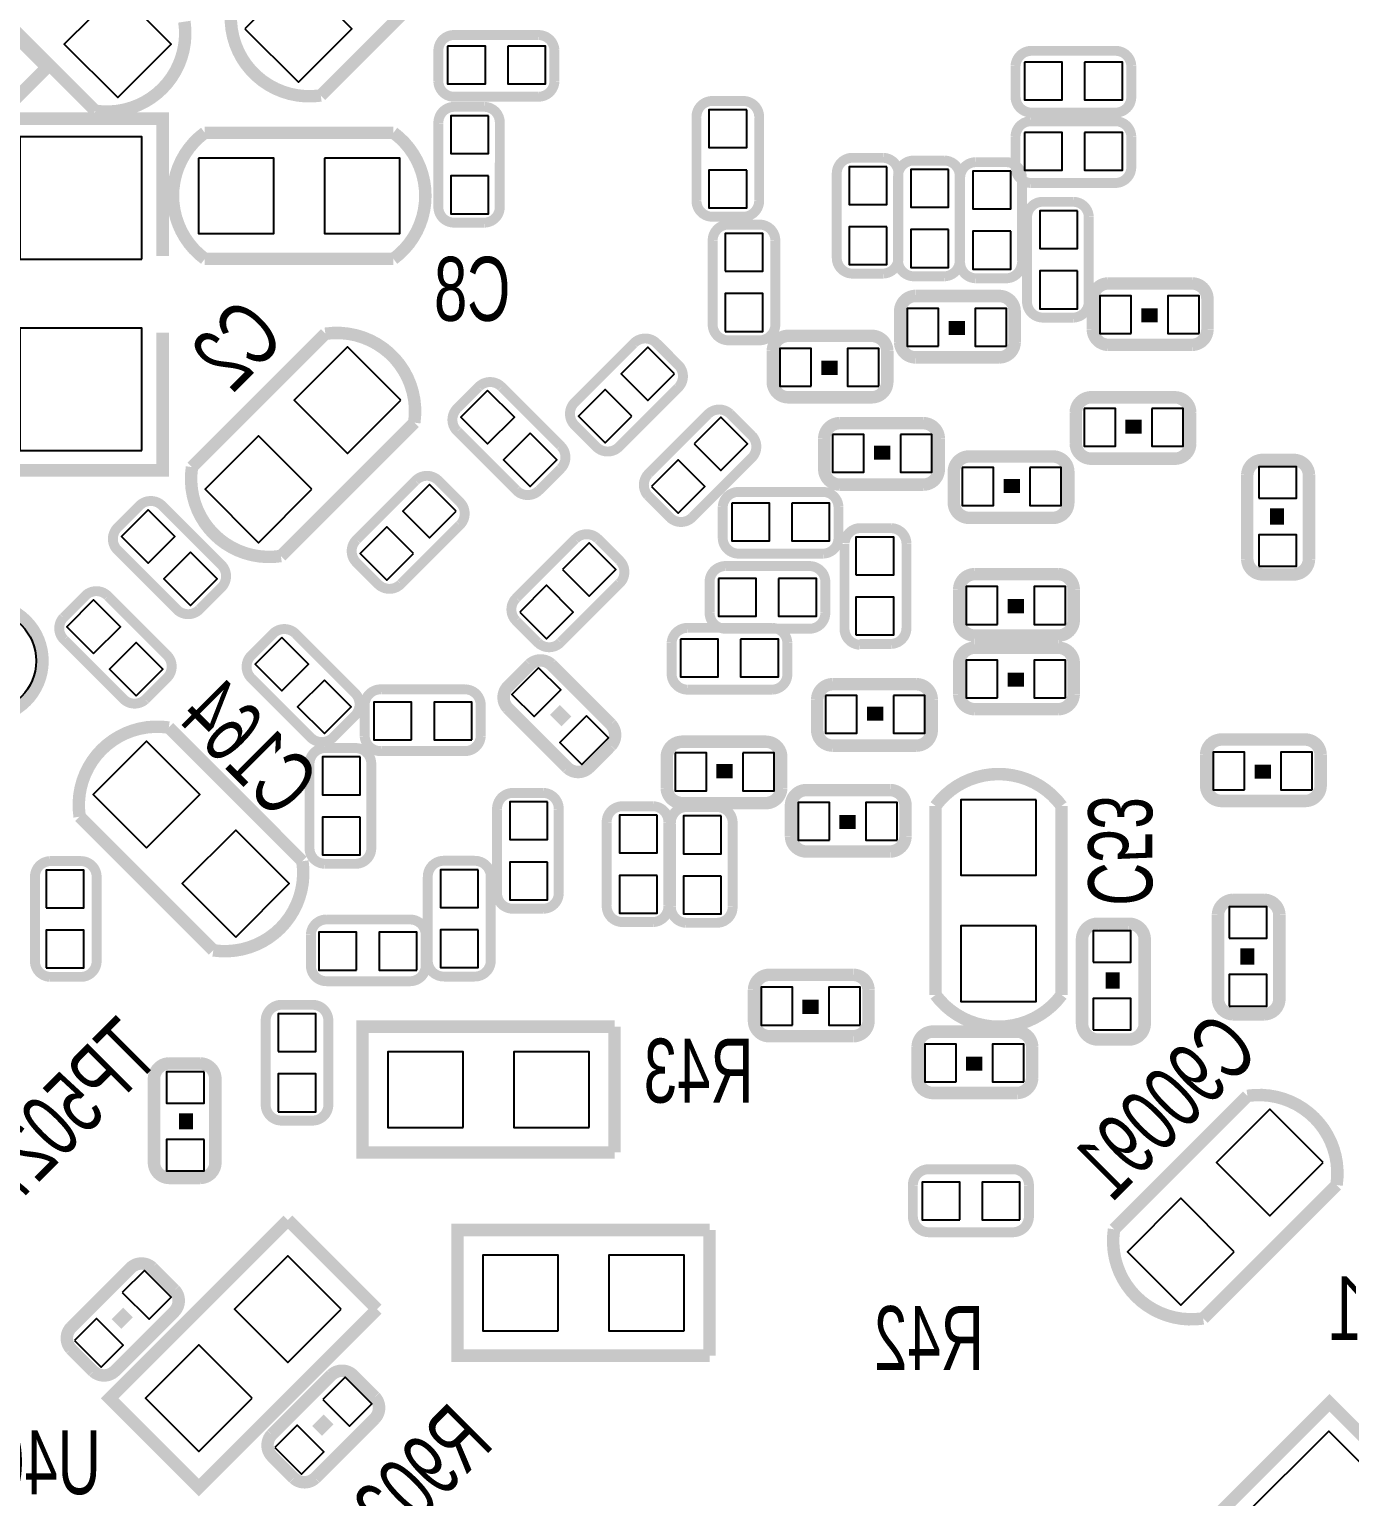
# Model space of a CAD drawing. Extents: x -74 to 86, y -67 to 30.
# Drawn here: x -1.64 to 8.85, y -25.49 to -13.84 of the extents above; entities that cross this region are included whole.
import ezdxf

# ---------------------------------------------------------------- set-up
doc = ezdxf.new("R2010")
doc.units = 0
for name, color, linetype in [('PG_SILKSCREEN_BOTTOM', 6, 'CONTINUOUS'), ('PIN_SOLDERMASK_BOTTOM', 7, 'CONTINUOUS'), ('RD_SILKSCREEN_BOTTOM', 8, 'CONTINUOUS')]:
    doc.layers.add(name, color=color, linetype=linetype)

msp = doc.modelspace()

# ---------------------------------------------------------------- linework, layer by layer
at = {"layer": 'PG_SILKSCREEN_BOTTOM'}
for points, const_width in [([(-3.1877, -13.992352), (-2.417064, -13.221716), (-1.497584, -14.14145), (-2.267966, -14.911832)], 0.09906), ([(1.736852, -13.305282), (0.677164, -14.36497)], 0.09906), ([(-1.113282, -14.486636), (-2.17297, -13.426948)], 0.09906), ([(1.611376, -14.00429), (1.611376, -14.255496)], 0.07874), ([(6.19506, -14.13002), (6.19506, -14.37894)], 0.07874), ([(1.97993, -14.45514), (1.73101, -14.455394)], 0.07874), ([(4.029456, -14.408404), (3.790696, -14.408404)], 0.07874), ([(-1.878584, -15.639288), (-1.878584, -14.549628), (-0.578104, -14.549628), (-0.578104, -15.639288)], 0.09906), ([(-0.24384, -14.661134), (1.255014, -14.661134)], 0.09906), ([(6.19506, -14.68882), (6.19506, -14.93774)], 0.07874), ([(5.143754, -14.859762), (4.894834, -14.859762)], 0.07874), ([(5.632704, -14.881606), (5.383784, -14.881606)], 0.07874), ([(6.126226, -14.89456), (5.877306, -14.89456)], 0.07874), ([(6.657594, -15.209266), (6.408674, -15.209266)], 0.07874), ([(1.255014, -15.661894), (-0.24384, -15.661894)], 0.09906), ([(7.71906, -16.225774), (7.71906, -15.976854)], 0.09906), ([(6.188456, -16.325342), (6.188202, -16.076422)], 0.09906), ([(7.25932, -16.1671), (7.25932, -16.055594)], 0.12954), ([(5.728462, -16.266922), (5.728462, -16.155162)], 0.12954), ([(-1.878584, -16.248888), (-1.878584, -17.341088), (-0.578104, -17.341088), (-0.578104, -16.248888)], 0.09906), ([(-0.34544, -17.316196), (0.714248, -16.256762)], 0.09906), ([(3.514598, -16.502634), (3.345942, -16.333978)], 0.07874), ([(3.91922, -16.30934), (4.15798, -16.30934)], 0.07874), ([(4.71678, -16.58366), (4.71678, -16.4719)], 0.12954), ([(5.17652, -16.64208), (5.17652, -16.39316)], 0.09906), ([(1.930908, -16.679672), (1.762252, -16.848328)], 0.07874), ([(6.673342, -16.88084), (6.673342, -17.12976)], 0.09906), ([(7.133082, -16.93926), (7.133082, -17.05102)], 0.12954), ([(1.420114, -16.962374), (0.360426, -18.022062)], 0.09906), ([(4.67614, -17.08658), (4.67614, -17.3355)], 0.09906), ([(5.13588, -17.145), (5.13588, -17.25676)], 0.12954), ([(5.70484, -17.35074), (5.70484, -17.59966)], 0.09906), ([(6.16458, -17.40916), (6.16458, -17.52092)], 0.12954), ([(1.781048, -17.593056), (1.612392, -17.4244)], 0.07874), ([(-0.764032, -17.62379), (-0.934466, -17.794224)], 0.07874), ([(3.276092, -17.541748), (3.45186, -17.717516)], 0.07874), ([(3.86969, -17.632172), (3.86969, -17.883632)], 0.07874), ([(8.215884, -17.708372), (8.327644, -17.708372)], 0.12954), ([(8.157464, -18.168112), (8.406384, -18.168112)], 0.09906), ([(3.765296, -18.231104), (3.765296, -18.469864)], 0.07874), ([(6.65734, -18.53438), (6.65734, -18.28546)], 0.09906), ([(6.1976, -18.47596), (6.1976, -18.3642)], 0.12954), ([(2.230628, -18.53819), (2.399538, -18.7071)], 0.07874), ([(0.296164, -18.640806), (0.127254, -18.809716)], 0.07874), ([(3.463798, -18.711672), (3.463798, -18.963132)], 0.07874), ([(4.95808, -18.720054), (5.207, -18.720054)], 0.07874), ([(2.338578, -18.884392), (2.16281, -19.060414)], 0.09906), ([(6.65734, -19.11858), (6.65734, -18.86966)], 0.09906), ([(-0.716534, -19.161506), (-0.540512, -18.985484)], 0.07874), ([(6.1976, -19.06016), (6.1976, -18.9484)], 0.12954), ([(1.947926, -19.451574), (1.947926, -19.202654)], 0.07874), ([(2.62255, -19.25066), (2.543556, -19.329654)], 0.12954), ([(4.62026, -19.15922), (4.62026, -19.40814)], 0.09906), ([(5.08, -19.21764), (5.08, -19.3294)], 0.12954), ([(-0.529844, -19.38401), (0.531622, -20.445476)], 0.09906), ([(0.95885, -19.54657), (0.70993, -19.54657)], 0.07874), ([(3.42519, -19.615658), (3.42519, -19.864578)], 0.09906), ([(8.61822, -19.84756), (8.61822, -19.59864)], 0.09906), ([(3.88493, -19.674332), (3.88493, -19.786092)], 0.12954), ([(8.15848, -19.78914), (8.15848, -19.67738)], 0.12954), ([(2.448052, -19.902932), (2.199132, -19.902932)], 0.07874), ([(3.319018, -20.00885), (3.070098, -20.00885)], 0.07874), ([(3.82651, -20.014946), (3.57759, -20.014946)], 0.07874), ([(4.86156, -20.19046), (4.86156, -20.0787)], 0.12954), ([(5.3213, -20.24888), (5.3213, -19.99996)], 0.09906), ([(5.56006, -21.507196), (5.56006, -20.006056)], 0.09906), ([(6.56082, -20.006056), (6.56082, -21.507196)], 0.09906), ([(-0.176022, -21.15312), (-1.237488, -20.091654)], 0.09906), ([(1.898396, -20.44192), (1.657096, -20.441666)], 0.07874), ([(1.510792, -21.27885), (1.510792, -21.02739)], 0.07874), ([(7.98068, -21.20138), (8.09244, -21.20138)], 0.12954), ([(-1.473454, -21.363686), (-1.221994, -21.363686)], 0.07874), ([(5.027676, -21.71573), (5.027676, -21.46681)], 0.09906), ([(6.91134, -21.391626), (7.0231, -21.391626)], 0.12954), ([(4.567936, -21.65731), (4.567936, -21.54555)], 0.12954), ([(7.92226, -21.66112), (8.17118, -21.66112)], 0.09906), ([(3.010916, -22.757638), (1.009396, -22.757638), (1.009396, -21.759418), (3.010916, -21.759418)], 0.09906), ([(3.010916, -21.759418), (3.010916, -22.757638)], 0.09906), ([(6.32714, -22.16658), (6.32714, -21.91766)], 0.09906), ([(6.85292, -21.861526), (7.09168, -21.861526)], 0.09906), ([(-0.278892, -22.05101), (-0.527812, -22.05101)], 0.09906), ([(5.8674, -22.10816), (5.8674, -21.9964)], 0.12954), ([(6.97738, -23.368254), (8.037068, -22.308566)], 0.09906), ([(-0.337312, -22.51075), (-0.449072, -22.51075)], 0.12954), ([(0.369316, -22.504908), (0.608076, -22.504908)], 0.07874), ([(6.30174, -23.261828), (6.30174, -23.020528)], 0.07874), ([(8.744712, -23.01621), (7.685024, -24.075898)], 0.09906), ([(1.124204, -24.002238), (-0.291084, -25.417526), (-0.998728, -24.709882), (0.41656, -23.294594)], 0.09906), ([(0.41656, -23.294594), (1.124204, -24.002238)], 0.09906), ([(3.765296, -24.371554), (1.763776, -24.371554), (1.763776, -23.373334), (3.765296, -23.373334)], 0.09906), ([(3.765296, -23.373334), (3.765296, -24.371554)], 0.09906), ([(-0.938276, -24.035512), (-0.86106, -24.112728)], 0.12954), ([(-1.306322, -24.317452), (-1.128522, -24.495252)], 0.09906), ([(9.466834, -25.52319), (8.689086, -24.745442), (7.769606, -25.664922), (8.547354, -26.442924)], 0.09906), ([(0.654304, -24.883872), (0.733298, -24.962866)], 0.12954), ([(0.288036, -25.16759), (0.464058, -25.343612)], 0.09906)]:
    msp.add_lwpolyline(points, dxfattribs=dict(at, const_width=const_width))
for points, const_width in [([(0.677164, -14.36497, -0.502526), (-0.03048, -13.657326)], 0.09906), ([(-1.113282, -14.486636, 0.503966), (-0.405638, -13.778992)], 0.09906), ([(2.403602, -13.88491), (1.733042, -13.88491, 0.397003), (1.611376, -14.00429)], 0.07874), ([(2.533142, -14.25575), (2.533142, -14.00429, 0.40427), (2.403602, -13.88491)], 0.07874), ([(6.99516, -14.01064), (6.3246, -14.01064, 0.407449), (6.19506, -14.13002)], 0.07874), ([(7.11454, -14.37894), (7.11454, -14.13002, 0.39355), (6.99516, -14.01064)], 0.07874), ([(1.611376, -14.255496, 0.396355), (1.733296, -14.37513)], 0.07874), ([(1.733296, -14.37513), (2.403348, -14.374876, 0.402824), (2.533142, -14.25575)], 0.07874), ([(1.73101, -14.455394, 0.40947), (1.61163, -14.584934)], 0.07874), ([(2.099056, -15.255494), (2.09931, -14.58468, 0.409837), (1.97993, -14.45514)], 0.07874), ([(3.790696, -14.408404, 0.42804), (3.661156, -14.537944)], 0.07874), ([(4.158996, -15.198344), (4.158996, -14.537944, 0.42804), (4.029456, -14.408404)], 0.07874), ([(6.19506, -14.37894, 0.40967), (6.3246, -14.50086)], 0.07874), ([(6.3246, -14.50086), (6.99516, -14.50086, 0.396042), (7.11454, -14.37894)], 0.07874), ([(1.61163, -14.584934), (1.611376, -15.25524, 0.391815), (1.73101, -15.37462)], 0.07874), ([(3.661156, -14.537944), (3.661156, -15.198344, 0.42804), (3.790696, -15.327884)], 0.07874), ([(6.985, -14.56944), (6.31444, -14.56944, 0.395191), (6.19506, -14.68882)], 0.07874), ([(7.11454, -14.93774), (7.11454, -14.68882, 0.405788), (6.985, -14.56944)], 0.07874), ([(-0.24384, -15.661894, -0.504752), (-0.24384, -14.661134)], 0.09906), ([(1.255014, -15.661894, 0.505803), (1.255014, -14.661134)], 0.09906), ([(4.894834, -14.859762, 0.413273), (4.775454, -14.989302)], 0.07874), ([(5.265674, -15.649702), (5.265674, -14.989302, 0.417369), (5.143754, -14.859762)], 0.07874), ([(5.383784, -14.881606, 0.394794), (5.262118, -15.000732)], 0.07874), ([(5.752338, -15.671292), (5.752338, -15.000986, 0.394318), (5.632704, -14.881606)], 0.07874), ([(5.877306, -14.89456, 0.400156), (5.755386, -15.01648)], 0.07874), ([(6.245606, -15.6845), (6.24586, -15.01648, 0.397244), (6.126226, -14.89456)], 0.07874), ([(6.19506, -14.93774, 0.397687), (6.31444, -15.05966)], 0.07874), ([(6.31444, -15.05966), (6.985, -15.05966, 0.408008), (7.11454, -14.93774)], 0.07874), ([(4.775454, -14.989302), (4.775454, -15.649702, 0.409702), (4.894834, -15.779242)], 0.07874), ([(5.262118, -15.000732), (5.262118, -15.671546, 0.409265), (5.384038, -15.800832)], 0.07874), ([(5.755386, -15.01648), (5.755386, -15.684754, 0.413603), (5.877306, -15.81658)], 0.07874), ([(1.73101, -15.37462), (1.97993, -15.37462, 0.391518), (2.099056, -15.255494)], 0.07874), ([(3.790696, -15.327884), (4.029456, -15.327884, 0.42804), (4.158996, -15.198344)], 0.07874), ([(6.408674, -15.209266, 0.397282), (6.2865, -15.328646)], 0.07874), ([(6.77672, -15.999206), (6.776974, -15.328646, 0.39327), (6.657594, -15.209266)], 0.07874), ([(4.15798, -15.38986), (3.91922, -15.38986, 0.42804), (3.78968, -15.5194)], 0.07874), ([(4.28752, -16.1798), (4.28752, -15.5194, 0.42804), (4.15798, -15.38986)], 0.07874), ([(6.2865, -15.328646), (6.2865, -15.999206, 0.410117), (6.408674, -16.128746)], 0.07874), ([(3.78968, -15.5194), (3.78968, -16.1798, 0.42804), (3.91922, -16.30934)], 0.07874), ([(4.894834, -15.779242), (5.143754, -15.779242, 0.413763), (5.265674, -15.649702)], 0.07874), ([(5.384038, -15.800832), (5.632958, -15.800832, 0.407912), (5.752338, -15.671292)], 0.07874), ([(5.877306, -15.81658), (6.126226, -15.81658, 0.411313), (6.245606, -15.6845)], 0.07874), ([(7.59968, -15.857474), (6.92912, -15.857474, 0.397132), (6.80974, -15.9766)], 0.09906), ([(7.71906, -15.976854, 0.396232), (7.59968, -15.857474)], 0.09906), ([(6.068822, -15.957042), (5.398262, -15.956788, 0.397699), (5.278882, -16.076422)], 0.09906), ([(6.188202, -16.076422, 0.396244), (6.068822, -15.957042)], 0.09906), ([(6.408674, -16.128746), (6.657594, -16.128746, 0.406156), (6.77672, -15.999206)], 0.07874), ([(6.80974, -15.9766), (6.80974, -16.22552, 0.396984), (6.92912, -16.3449)], 0.09906), ([(5.278882, -16.076422), (5.278882, -16.325342, 0.396586), (5.398262, -16.444722)], 0.09906), ([(4.15798, -16.30934, 0.42804), (4.28752, -16.1798)], 0.07874), ([(6.92912, -16.3449), (7.599934, -16.3449, 0.394322), (7.71906, -16.225774)], 0.09906), ([(0.714248, -16.256762, -0.502123), (1.420114, -16.962374)], 0.09906), ([(3.162554, -16.333978), (2.695702, -16.80083, 0.428577), (2.695702, -16.984218)], 0.07874), ([(3.345942, -16.333978, 0.428577), (3.162554, -16.333978)], 0.07874), ([(5.05714, -16.27378), (4.38658, -16.27378, 0.397554), (4.2672, -16.39316)], 0.09906), ([(5.17652, -16.39316, 0.396032), (5.05714, -16.27378)], 0.09906), ([(5.398262, -16.444722), (6.069076, -16.444722, 0.394959), (6.188456, -16.325342)], 0.09906), ([(4.2672, -16.39316), (4.2672, -16.64208, 0.396798), (4.38658, -16.76146)], 0.09906), ([(3.047746, -17.152874), (3.514598, -16.686022, 0.428577), (3.514598, -16.502634)], 0.07874), ([(2.581148, -17.146524), (2.114296, -16.679672, 0.428577), (1.930908, -16.679672)], 0.07874), ([(4.38658, -16.76146), (5.05714, -16.76146, 0.395283), (5.17652, -16.64208)], 0.09906), ([(7.463282, -16.761714), (6.792976, -16.76146, 0.395734), (6.673342, -16.88084)], 0.09906), ([(7.582662, -17.12976), (7.582662, -16.88084, 0.396638), (7.463282, -16.761714)], 0.09906), ([(1.762252, -16.848328, 0.428577), (1.762252, -17.031716)], 0.07874), ([(3.75031, -16.898874), (3.283204, -17.365726, 0.410453), (3.276092, -17.541748)], 0.07874), ([(4.102354, -17.06753), (3.926332, -16.891508, 0.414152), (3.75031, -16.898874)], 0.07874), ([(1.762252, -17.031716), (2.229104, -17.498568, 0.428577), (2.412492, -17.498568)], 0.07874), ([(2.695702, -16.984218), (2.864358, -17.152874, 0.428577), (3.047746, -17.152874)], 0.07874), ([(5.46608, -16.9672), (4.79552, -16.9672, 0.395283), (4.67614, -17.08658)], 0.09906), ([(5.58546, -17.3355), (5.58546, -17.08658, 0.396798), (5.46608, -16.9672)], 0.09906), ([(2.412492, -17.498568), (2.581148, -17.329912, 0.428577), (2.581148, -17.146524)], 0.07874), ([(3.62966, -17.712182), (4.096766, -17.24533, 0.416612), (4.102354, -17.06753)], 0.07874), ([(6.673342, -17.12976, 0.395988), (6.792722, -17.24914)], 0.09906), ([(6.792722, -17.24914), (7.463282, -17.24914, 0.397693), (7.582662, -17.12976)], 0.09906), ([(6.49478, -17.23136), (5.82422, -17.23136, 0.395283), (5.70484, -17.35074)], 0.09906), ([(6.61416, -17.59966), (6.61416, -17.35074, 0.396798), (6.49478, -17.23136)], 0.09906), ([(8.406384, -17.258792), (8.157464, -17.258792, 0.399113), (8.035544, -17.378172)], 0.09906), ([(8.525764, -18.048732), (8.525764, -17.378172, 0.397129), (8.406384, -17.258792)], 0.09906), ([(-0.34544, -17.316196, 0.506005), (0.360426, -18.022062)], 0.09906), ([(1.612392, -17.4244, 0.428577), (1.429004, -17.4244)], 0.07874), ([(4.67614, -17.3355, 0.396032), (4.79552, -17.45488)], 0.09906), ([(4.79552, -17.45488), (5.46608, -17.45488, 0.397554), (5.58546, -17.3355)], 0.09906), ([(8.035544, -17.378172), (8.035544, -18.048732, 0.397776), (8.157464, -18.168112)], 0.09906), ([(1.429004, -17.4244), (0.962152, -17.891252, 0.428577), (0.962152, -18.07464)], 0.07874), ([(4.667504, -17.512792), (3.99923, -17.512792, 0.409031), (3.86969, -17.632172)], 0.07874), ([(4.78917, -17.883378), (4.78917, -17.631918, 0.394931), (4.667504, -17.512792)], 0.07874), ([(-0.113792, -18.090642), (-0.580644, -17.62379, 0.424332), (-0.764032, -17.62379)], 0.07874), ([(1.314196, -18.243296), (1.781048, -17.776444, 0.428577), (1.781048, -17.593056)], 0.07874), ([(5.70484, -17.59966, 0.396032), (5.82422, -17.71904)], 0.09906), ([(5.82422, -17.71904), (6.49478, -17.71904, 0.397554), (6.61416, -17.59966)], 0.09906), ([(3.45186, -17.717516, 0.413474), (3.62966, -17.712182)], 0.07874), ([(-0.934466, -17.794224, 0.425969), (-0.934466, -17.977612)], 0.07874), ([(3.049524, -18.05686), (2.880868, -17.888204, 0.428672), (2.69748, -17.888204)], 0.07874), ([(5.207, -17.800574), (4.95808, -17.800574, 0.393868), (4.8387, -17.919954)], 0.07874), ([(5.32892, -18.59026), (5.32892, -17.919954, 0.396975), (5.207, -17.800574)], 0.07874), ([(-0.934466, -17.977612), (-0.467614, -18.444464, 0.428284), (-0.28448, -18.444464)], 0.07874), ([(2.69748, -17.888204), (2.230628, -18.355056, 0.427889), (2.230628, -18.53819)], 0.07874), ([(3.86969, -17.883632, 0.407206), (3.99923, -18.003012)], 0.07874), ([(3.99923, -18.003012), (4.66725, -18.002758, 0.394747), (4.78917, -17.883378)], 0.07874), ([(4.836922, -17.926558), (4.836922, -18.597626, 0.403692), (4.956302, -18.726658)], 0.07874), ([(-0.28448, -18.444464), (-0.113792, -18.273776, 0.426622), (-0.113792, -18.090642)], 0.07874), ([(0.962152, -18.07464), (1.130808, -18.243296, 0.428577), (1.314196, -18.243296)], 0.07874), ([(2.582672, -18.7071), (3.049524, -18.240248, 0.428704), (3.049524, -18.05686)], 0.07874), ([(8.406384, -18.168112, 0.395792), (8.525764, -18.048732)], 0.09906), ([(4.555236, -18.101564), (3.894836, -18.101564, 0.42804), (3.765296, -18.231104)], 0.07874), ([(4.684776, -18.469864), (4.684776, -18.231104, 0.42804), (4.555236, -18.101564)], 0.07874), ([(6.53796, -18.16608), (5.8674, -18.16608, 0.397554), (5.74802, -18.28546)], 0.09906), ([(6.65734, -18.28546, 0.396032), (6.53796, -18.16608)], 0.09906), ([(-0.545846, -18.807684), (-1.012952, -18.340578, 0.41669), (-1.190752, -18.335244)], 0.07874), ([(5.74802, -18.28546), (5.74802, -18.53438, 0.396798), (5.8674, -18.65376)], 0.09906), ([(-1.190752, -18.335244), (-1.366774, -18.511266, 0.413308), (-1.359662, -18.687288)], 0.07874), ([(3.765296, -18.469864, 0.42804), (3.894836, -18.599404)], 0.07874), ([(3.894836, -18.599404), (4.555236, -18.599404, 0.42804), (4.684776, -18.469864)], 0.07874), ([(5.8674, -18.65376), (6.53796, -18.65376, 0.395283), (6.65734, -18.53438)], 0.09906), ([(0.946404, -19.107912), (0.479298, -18.640806, 0.426409), (0.296164, -18.640806)], 0.07874), ([(4.263898, -18.592292), (3.59283, -18.592292, 0.403692), (3.463798, -18.711672)], 0.07874), ([(4.383278, -18.963132), (4.383024, -18.711672, 0.393194), (4.263898, -18.592292)], 0.07874), ([(5.207, -18.720054, 0.40995), (5.32892, -18.59026)], 0.07874), ([(-1.359662, -18.687288), (-0.892556, -19.15414, 0.410381), (-0.716534, -19.161506)], 0.07874), ([(2.399538, -18.7071, 0.427922), (2.582672, -18.7071)], 0.07874), ([(6.53796, -18.75028), (5.8674, -18.75028, 0.397554), (5.74802, -18.86966)], 0.09906), ([(6.65734, -18.86966, 0.396032), (6.53796, -18.75028)], 0.09906), ([(-0.540512, -18.985484, 0.413429), (-0.545846, -18.807684)], 0.07874), ([(0.127254, -18.809716, 0.425888), (0.127254, -18.99285)], 0.07874), ([(2.981706, -19.35861), (2.507488, -18.884392, 0.395573), (2.338578, -18.884392)], 0.09906), ([(5.74802, -18.86966), (5.74802, -19.11858, 0.396798), (5.8674, -19.23796)], 0.09906), ([(0.127254, -18.99285), (0.59436, -19.459956, 0.42905), (0.777494, -19.459956)], 0.07874), ([(3.463798, -18.963132, 0.40311), (3.59283, -19.082766)], 0.07874), ([(3.59283, -19.082766), (4.263898, -19.082766, 0.392863), (4.383278, -18.963132)], 0.07874), ([(5.4102, -19.03984), (4.73964, -19.03984, 0.395283), (4.62026, -19.15922)], 0.09906), ([(5.52958, -19.40814), (5.52958, -19.15922, 0.396798), (5.4102, -19.03984)], 0.09906), ([(0.777494, -19.459956), (0.946404, -19.291046, 0.42958), (0.946404, -19.107912)], 0.07874), ([(1.826006, -19.080734), (1.157986, -19.080734, 0.415138), (1.025906, -19.202654)], 0.07874), ([(1.947926, -19.202654, 0.399509), (1.826006, -19.080734)], 0.07874), ([(2.16281, -19.060414, 0.395915), (2.16281, -19.22907)], 0.09906), ([(5.8674, -19.23796), (6.53796, -19.23796, 0.395283), (6.65734, -19.11858)], 0.09906), ([(1.025906, -19.202654), (1.025906, -19.451574, 0.411954), (1.157986, -19.570954)], 0.07874), ([(2.16281, -19.22907), (2.636774, -19.703288, 0.397845), (2.805684, -19.703288)], 0.09906), ([(-0.529844, -19.38401, 0.504819), (-1.237488, -20.091654)], 0.09906), ([(2.805684, -19.703288), (2.981706, -19.527266, 0.396371), (2.981706, -19.35861)], 0.09906), ([(1.157986, -19.570954), (1.826006, -19.570954, 0.396124), (1.947926, -19.451574)], 0.07874), ([(4.21513, -19.496532), (3.544316, -19.496532, 0.394205), (3.42519, -19.615658)], 0.09906), ([(4.33451, -19.864832), (4.33451, -19.615912, 0.396733), (4.21513, -19.496532)], 0.09906), ([(4.62026, -19.40814, 0.396032), (4.73964, -19.52752)], 0.09906), ([(4.73964, -19.52752), (5.4102, -19.52752, 0.397554), (5.52958, -19.40814)], 0.09906), ([(8.49884, -19.47926), (7.82828, -19.47926, 0.397554), (7.7089, -19.59864)], 0.09906), ([(8.61822, -19.59864, 0.396032), (8.49884, -19.47926)], 0.09906), ([(0.70993, -19.54657, 0.413085), (0.58801, -19.67611)], 0.07874), ([(1.078484, -20.33651), (1.078484, -19.67611, 0.410381), (0.95885, -19.54657)], 0.07874), ([(7.7089, -19.59864), (7.7089, -19.84756, 0.396798), (7.82828, -19.96694)], 0.09906), ([(0.58801, -19.67611), (0.58801, -20.33651, 0.416849), (0.70993, -20.46605)], 0.07874), ([(5.56006, -20.006056, -0.504962), (6.56082, -20.006056)], 0.09906), ([(7.82828, -19.96694), (8.49884, -19.96694, 0.395283), (8.61822, -19.84756)], 0.09906), ([(2.199132, -19.902932, 0.409454), (2.077212, -20.032472)], 0.07874), ([(2.567432, -20.703032), (2.567432, -20.032472, 0.406219), (2.448052, -19.902932)], 0.07874), ([(3.42519, -19.864578, 0.396687), (3.54457, -19.984212)], 0.09906), ([(3.54457, -19.984212), (4.21513, -19.984212, 0.397455), (4.33451, -19.864832)], 0.09906), ([(5.20192, -19.88058), (4.53136, -19.88058, 0.397554), (4.41198, -19.99996)], 0.09906), ([(5.3213, -19.99996, 0.396032), (5.20192, -19.88058)], 0.09906), ([(2.077212, -20.032472), (2.077212, -20.703032, 0.397153), (2.199132, -20.822412)], 0.07874), ([(3.070098, -20.00885, 0.417041), (2.948178, -20.13839)], 0.07874), ([(3.438398, -20.79879), (3.438144, -20.13839, 0.41333), (3.319018, -20.00885)], 0.07874), ([(3.57759, -20.014946, 0.413735), (3.45821, -20.144486)], 0.07874), ([(3.94843, -20.804886), (3.94843, -20.144486, 0.417317), (3.82651, -20.014946)], 0.07874), ([(4.41198, -19.99996), (4.41198, -20.24888, 0.396798), (4.53136, -20.36826)], 0.09906), ([(2.948178, -20.13839), (2.948178, -20.798536, 0.414149), (3.070098, -20.92833)], 0.07874), ([(3.45821, -20.144486), (3.45821, -20.804886, 0.409782), (3.57759, -20.934426)], 0.07874), ([(4.53136, -20.36826), (5.20192, -20.36826, 0.395283), (5.3213, -20.24888)], 0.09906), ([(0.70993, -20.46605), (0.95885, -20.46605, 0.414138), (1.078484, -20.33651)], 0.07874), ([(-1.221994, -20.444206), (-1.473454, -20.444206, 0.409951), (-1.592834, -20.573746)], 0.07874), ([(-1.102614, -21.234146), (-1.102614, -20.573746, 0.408593), (-1.221994, -20.444206)], 0.07874), ([(0.531622, -20.445476, -0.504403), (-0.176022, -21.15312)], 0.09906), ([(1.657096, -20.441666, 0.426325), (1.527302, -20.571206)], 0.07874), ([(2.027682, -21.231606), (2.027682, -20.571206, 0.425992), (1.898396, -20.44192)], 0.07874), ([(-1.592834, -20.573746), (-1.592834, -21.234146, 0.412633), (-1.473454, -21.363686)], 0.07874), ([(1.527302, -20.571206), (1.527302, -21.231606, 0.425869), (1.657096, -21.361146)], 0.07874), ([(2.199132, -20.822412), (2.448052, -20.822412, 0.393708), (2.567432, -20.703032)], 0.07874), ([(8.17118, -20.7518), (7.92226, -20.7518, 0.396798), (7.80288, -20.87118)], 0.09906), ([(8.29056, -21.54174), (8.29056, -20.87118, 0.397554), (8.17118, -20.7518)], 0.09906), ([(3.070098, -20.92833), (3.319018, -20.92833, 0.410042), (3.438398, -20.79879)], 0.07874), ([(3.57759, -20.934426), (3.82651, -20.934426, 0.413325), (3.94843, -20.804886)], 0.07874), ([(7.80288, -20.87118), (7.80288, -21.54174, 0.395283), (7.92226, -21.66112)], 0.09906), ([(1.388872, -20.90801), (0.720852, -20.90801, 0.398143), (0.598932, -21.02739)], 0.07874), ([(1.510792, -21.02739, 0.397518), (1.388872, -20.90801)], 0.07874), ([(7.09168, -20.942046), (6.85292, -20.942046, 0.411944), (6.72338, -21.061426)], 0.09906), ([(7.22122, -21.731986), (7.22122, -21.061426, 0.41248), (7.09168, -20.942046)], 0.09906), ([(0.598932, -21.02739), (0.598932, -21.27885, 0.399449), (0.720852, -21.39823)], 0.07874), ([(6.72338, -21.061426), (6.72338, -21.731986, 0.420142), (6.85292, -21.861526)], 0.09906), ([(-1.221994, -21.363686, 0.411256), (-1.102614, -21.234146)], 0.07874), ([(1.657096, -21.361146), (1.898396, -21.361146, 0.425728), (2.027682, -21.231606)], 0.07874), ([(0.720852, -21.39823), (1.388872, -21.39823, 0.398821), (1.510792, -21.27885)], 0.07874), ([(4.908296, -21.34743), (4.237736, -21.34743, 0.397554), (4.118356, -21.46681)], 0.09906), ([(5.027676, -21.46681, 0.396032), (4.908296, -21.34743)], 0.09906), ([(4.118356, -21.46681), (4.118356, -21.71573, 0.396798), (4.237736, -21.83511)], 0.09906), ([(0.608076, -21.585428), (0.36957, -21.585428, 0.428276), (0.239776, -21.715222)], 0.07874), ([(0.737616, -22.375368), (0.737616, -21.715222, 0.428355), (0.608076, -21.585428)], 0.07874), ([(5.56006, -21.507196, 0.504275), (6.56082, -21.507196)], 0.09906), ([(8.17118, -21.66112, 0.396032), (8.29056, -21.54174)], 0.09906), ([(4.237736, -21.83511), (4.908296, -21.83511, 0.395283), (5.027676, -21.71573)], 0.09906), ([(0.239776, -21.715222), (0.239776, -22.375368, 0.428322), (0.369316, -22.504908)], 0.07874), ([(6.20776, -21.79828), (5.5372, -21.79828, 0.397554), (5.41782, -21.91766)], 0.09906), ([(6.32714, -21.91766, 0.396032), (6.20776, -21.79828)], 0.09906), ([(7.09168, -21.861526, 0.420681), (7.22122, -21.731986)], 0.09906), ([(5.41782, -21.91766), (5.41782, -22.16658, 0.396798), (5.5372, -22.28596)], 0.09906), ([(-0.527812, -22.05101, 0.396032), (-0.647192, -22.17039)], 0.09906), ([(-0.159512, -22.84095), (-0.159512, -22.17039, 0.395283), (-0.278892, -22.05101)], 0.09906), ([(-0.647192, -22.17039), (-0.647192, -22.84095, 0.397554), (-0.527812, -22.96033)], 0.09906), ([(5.5372, -22.28596), (6.20776, -22.28596, 0.395283), (6.32714, -22.16658)], 0.09906), ([(8.037068, -22.308566, -0.504778), (8.744712, -23.01621)], 0.09906), ([(0.608076, -22.504908, 0.429001), (0.737616, -22.375368)], 0.07874), ([(-0.527812, -22.96033), (-0.278892, -22.96033, 0.396798), (-0.159512, -22.84095)], 0.09906), ([(6.16966, -22.890988), (5.5118, -22.890988, 0.429412), (5.37972, -23.020528)], 0.07874), ([(6.30174, -23.020528, 0.42976), (6.16966, -22.890988)], 0.07874), ([(5.37972, -23.020528), (5.37972, -23.261828, 0.430214), (5.5118, -23.391368)], 0.07874), ([(5.5118, -23.391368), (6.16966, -23.391368, 0.430562), (6.30174, -23.261828)], 0.07874), ([(6.97738, -23.368254, 0.505908), (7.685024, -24.075898)], 0.09906), ([(-0.832104, -23.674578), (-1.304544, -24.147018, 0.396771), (-1.306322, -24.317452)], 0.09906), ([(-0.48387, -23.8506), (-0.66167, -23.6728, 0.397494), (-0.832104, -23.674578)], 0.09906), ([(-0.957834, -24.493474), (-0.485648, -24.021288, 0.400178), (-0.48387, -23.8506)], 0.09906), ([(-1.128522, -24.495252, 0.399447), (-0.957834, -24.493474)], 0.09906), ([(1.106932, -24.700738), (0.93091, -24.524716, 0.396408), (0.762254, -24.524716)], 0.09906), ([(0.762254, -24.524716), (0.288036, -24.998934, 0.395034), (0.288036, -25.16759)], 0.09906), ([(0.632714, -25.343612), (1.106932, -24.869648, 0.397823), (1.106932, -24.700738)], 0.09906), ([(0.464058, -25.343612, 0.395878), (0.632714, -25.343612)], 0.09906)]:
    msp.add_lwpolyline(points, format="xyb", dxfattribs=dict(at, const_width=const_width))
at = {"layer": 'PG_SILKSCREEN_BOTTOM', "const_width": 0.09906}
msp.add_lwpolyline([(-1.532636, -18.854928, 1), (-2.433156, -18.854992, 1)], format="xyb", close=True, dxfattribs=at)
at = {"layer": 'PIN_SOLDERMASK_BOTTOM'}
for points in [[(0.075496, -13.835126), (0.499364, -14.258994), (0.923232, -13.835126), (0.499364, -13.411258)], [(-0.935482, -13.532924), (-1.35935, -13.956792), (-0.935482, -14.38066), (-0.511614, -13.956792)], [(1.684782, -13.97381), (1.684782, -14.27353), (1.984502, -14.27353), (1.984502, -13.97381)], [(2.162302, -13.97381), (2.162302, -14.27353), (2.462022, -14.27353), (2.462022, -13.97381)], [(6.26618, -14.09954), (6.26618, -14.39926), (6.5659, -14.39926), (6.5659, -14.09954)], [(6.7437, -14.09954), (6.7437, -14.39926), (7.04342, -14.39926), (7.04342, -14.09954)], [(2.010156, -14.526514), (1.710436, -14.526514), (1.710436, -14.826234), (2.010156, -14.826234)], [(4.059936, -14.479524), (3.760216, -14.479524), (3.760216, -14.779244), (4.059936, -14.779244)], [(6.26618, -14.65834), (6.26618, -14.95806), (6.5659, -14.95806), (6.5659, -14.65834)], [(6.7437, -14.65834), (6.7437, -14.95806), (7.04342, -14.95806), (7.04342, -14.65834)], [(-0.743204, -15.664688), (-0.743204, -14.694408), (-1.713484, -14.694408), (-1.713484, -15.664688)], [(-0.29464, -14.861794), (-0.29464, -15.461234), (0.3048, -15.461234), (0.3048, -14.861794)], [(0.70612, -14.861794), (0.70612, -15.461234), (1.30556, -15.461234), (1.30556, -14.861794)], [(2.010156, -15.004034), (1.710436, -15.004034), (1.710436, -15.303754), (2.010156, -15.303754)], [(4.059936, -14.957044), (3.760216, -14.957044), (3.760216, -15.256764), (4.059936, -15.256764)], [(5.174234, -14.930882), (4.874514, -14.930882), (4.874514, -15.230602), (5.174234, -15.230602)], [(5.663184, -14.952472), (5.363464, -14.952472), (5.363464, -15.252192), (5.663184, -15.252192)], [(6.156706, -14.96568), (5.856986, -14.96568), (5.856986, -15.2654), (6.156706, -15.2654)], [(6.68782, -15.28064), (6.3881, -15.28064), (6.3881, -15.58036), (6.68782, -15.58036)], [(3.88874, -15.7607), (4.18846, -15.7607), (4.18846, -15.46098), (3.88874, -15.46098)], [(5.174234, -15.408402), (4.874514, -15.408402), (4.874514, -15.708122), (5.174234, -15.708122)], [(5.663184, -15.429992), (5.363464, -15.429992), (5.363464, -15.729712), (5.663184, -15.729712)], [(6.156706, -15.4432), (5.856986, -15.4432), (5.856986, -15.74292), (6.156706, -15.74292)], [(6.68782, -15.75816), (6.3881, -15.75816), (6.3881, -16.05788), (6.68782, -16.05788)], [(3.88874, -16.23822), (4.18846, -16.23822), (4.18846, -15.9385), (3.88874, -15.9385)], [(7.11454, -16.256), (7.11454, -15.95628), (6.86562, -15.95628), (6.86562, -16.256)], [(7.65302, -16.256), (7.65302, -15.95628), (7.4041, -15.95628), (7.4041, -16.256)], [(5.583936, -16.355822), (5.583936, -16.056102), (5.335016, -16.056102), (5.335016, -16.355822)], [(6.122416, -16.355822), (6.122416, -16.056102), (5.873496, -16.056102), (5.873496, -16.355822)], [(-0.743204, -17.183608), (-0.743204, -16.213328), (-1.713484, -16.213328), (-1.713484, -17.183608)], [(1.314138, -16.784574), (0.89027, -16.360706), (0.466402, -16.784574), (0.89027, -17.208442)], [(3.485994, -16.574516), (3.27406, -16.362582), (3.062126, -16.574516), (3.27406, -16.78645)], [(4.572, -16.67256), (4.572, -16.37284), (4.32308, -16.37284), (4.32308, -16.67256)], [(5.11048, -16.67256), (5.11048, -16.37284), (4.86156, -16.37284), (4.86156, -16.67256)], [(2.00279, -16.708276), (1.790856, -16.92021), (2.00279, -17.132144), (2.214724, -16.92021)], [(3.148174, -16.912336), (2.93624, -16.700402), (2.724306, -16.912336), (2.93624, -17.12427)], [(6.739382, -16.85036), (6.739382, -17.15008), (6.988302, -17.15008), (6.988302, -16.85036)], [(7.277862, -16.85036), (7.277862, -17.15008), (7.526782, -17.15008), (7.526782, -16.85036)], [(3.64277, -17.132046), (3.854704, -17.34398), (4.066638, -17.132046), (3.854704, -16.920112)], [(0.606494, -17.492218), (0.182626, -17.06835), (-0.241242, -17.492218), (0.182626, -17.916086)], [(2.34061, -17.046096), (2.128676, -17.25803), (2.34061, -17.469964), (2.552544, -17.25803)], [(4.74218, -17.0561), (4.74218, -17.35582), (4.9911, -17.35582), (4.9911, -17.0561)], [(5.28066, -17.0561), (5.28066, -17.35582), (5.52958, -17.35582), (5.52958, -17.0561)], [(3.30495, -17.469866), (3.516884, -17.6818), (3.728818, -17.469866), (3.516884, -17.257932)], [(5.77088, -17.32026), (5.77088, -17.61998), (6.0198, -17.61998), (6.0198, -17.32026)], [(6.30936, -17.32026), (6.30936, -17.61998), (6.55828, -17.61998), (6.55828, -17.32026)], [(8.126984, -17.563592), (8.426704, -17.563592), (8.426704, -17.314672), (8.126984, -17.314672)], [(1.752444, -17.664938), (1.54051, -17.453004), (1.328576, -17.664938), (1.54051, -17.876872)], [(-0.693928, -17.654172), (-0.905862, -17.866106), (-0.693928, -18.07804), (-0.481994, -17.866106)], [(3.941064, -17.601438), (3.941064, -17.901158), (4.240784, -17.901158), (4.240784, -17.601438)], [(4.418584, -17.601438), (4.418584, -17.901158), (4.718304, -17.901158), (4.718304, -17.601438)], [(1.414624, -18.002758), (1.20269, -17.790824), (0.990756, -18.002758), (1.20269, -18.214692)], [(2.597052, -18.128742), (2.808986, -18.340676), (3.02092, -18.128742), (2.808986, -17.916808)], [(4.9276, -18.171414), (5.22732, -18.171414), (5.22732, -17.871694), (4.9276, -17.871694)], [(8.126984, -18.102072), (8.426704, -18.102072), (8.426704, -17.853152), (8.126984, -17.853152)], [(-0.356108, -17.991992), (-0.568042, -18.203926), (-0.356108, -18.41586), (-0.144174, -18.203926)], [(2.259232, -18.466562), (2.471166, -18.678496), (2.6831, -18.466562), (2.471166, -18.254628)], [(3.836416, -18.200624), (3.836416, -18.500344), (4.136136, -18.500344), (4.136136, -18.200624)], [(4.313936, -18.200624), (4.313936, -18.500344), (4.613656, -18.500344), (4.613656, -18.200624)], [(6.05282, -18.56486), (6.05282, -18.26514), (5.8039, -18.26514), (5.8039, -18.56486)], [(6.5913, -18.56486), (6.5913, -18.26514), (6.34238, -18.26514), (6.34238, -18.56486)], [(-1.126236, -18.794828), (-0.914302, -18.582894), (-1.126236, -18.37096), (-1.33817, -18.582894)], [(4.9276, -18.648934), (5.22732, -18.648934), (5.22732, -18.349214), (4.9276, -18.349214)], [(-0.788416, -19.132648), (-0.576482, -18.920714), (-0.788416, -18.70878), (-1.00035, -18.920714)], [(0.368046, -18.669664), (0.156112, -18.881598), (0.368046, -19.093532), (0.57998, -18.881598)], [(3.534664, -18.681192), (3.534664, -18.980912), (3.834384, -18.980912), (3.834384, -18.681192)], [(4.012184, -18.681192), (4.012184, -18.980912), (4.311904, -18.980912), (4.311904, -18.681192)], [(6.05282, -19.14906), (6.05282, -18.84934), (5.8039, -18.84934), (5.8039, -19.14906)], [(6.5913, -19.14906), (6.5913, -18.84934), (6.34238, -18.84934), (6.34238, -19.14906)], [(2.406831, -18.909366), (2.194896, -19.121301), (2.370909, -19.297314), (2.582844, -19.085379)], [(0.705866, -19.007484), (0.493932, -19.219418), (0.705866, -19.431352), (0.9178, -19.219418)], [(1.399286, -19.482054), (1.399286, -19.182334), (1.099566, -19.182334), (1.099566, -19.482054)], [(1.876806, -19.482054), (1.876806, -19.182334), (1.577086, -19.182334), (1.577086, -19.482054)], [(4.6863, -19.12874), (4.6863, -19.42846), (4.93522, -19.42846), (4.93522, -19.12874)], [(5.22478, -19.12874), (5.22478, -19.42846), (5.4737, -19.42846), (5.4737, -19.12874)], [(2.787831, -19.290366), (2.575896, -19.502301), (2.751909, -19.678314), (2.963844, -19.466379)], [(-0.705866, -20.3395), (-0.281998, -19.915632), (-0.705866, -19.491764), (-1.129734, -19.915632)], [(0.989584, -19.61769), (0.689864, -19.61769), (0.689864, -19.91741), (0.989584, -19.91741)], [(3.49123, -19.585432), (3.49123, -19.885152), (3.74015, -19.885152), (3.74015, -19.585432)], [(4.02971, -19.585432), (4.02971, -19.885152), (4.27863, -19.885152), (4.27863, -19.585432)], [(8.0137, -19.87804), (8.0137, -19.57832), (7.76478, -19.57832), (7.76478, -19.87804)], [(8.55218, -19.87804), (8.55218, -19.57832), (8.30326, -19.57832), (8.30326, -19.87804)], [(2.478532, -19.974052), (2.178812, -19.974052), (2.178812, -20.273772), (2.478532, -20.273772)], [(4.71678, -20.27936), (4.71678, -19.97964), (4.46786, -19.97964), (4.46786, -20.27936)], [(5.25526, -20.27936), (5.25526, -19.97964), (5.00634, -19.97964), (5.00634, -20.27936)], [(6.36016, -19.957796), (5.76072, -19.957796), (5.76072, -20.557236), (6.36016, -20.557236)], [(0.989584, -20.09521), (0.689864, -20.09521), (0.689864, -20.39493), (0.989584, -20.39493)], [(3.349498, -20.080224), (3.049778, -20.080224), (3.049778, -20.379944), (3.349498, -20.379944)], [(3.85699, -20.086066), (3.55727, -20.086066), (3.55727, -20.385786), (3.85699, -20.385786)], [(0.001778, -21.047144), (0.425646, -20.623276), (0.001778, -20.199408), (-0.42209, -20.623276)], [(2.478532, -20.451572), (2.178812, -20.451572), (2.178812, -20.751292), (2.478532, -20.751292)], [(-1.503934, -20.815046), (-1.204214, -20.815046), (-1.204214, -20.515326), (-1.503934, -20.515326)], [(1.928622, -20.512786), (1.628902, -20.512786), (1.628902, -20.812506), (1.928622, -20.812506)], [(3.349498, -20.557744), (3.049778, -20.557744), (3.049778, -20.857464), (3.349498, -20.857464)], [(3.85699, -20.563586), (3.55727, -20.563586), (3.55727, -20.863306), (3.85699, -20.863306)], [(7.89178, -21.0566), (8.1915, -21.0566), (8.1915, -20.80768), (7.89178, -20.80768)], [(6.36016, -20.958556), (5.76072, -20.958556), (5.76072, -21.557996), (6.36016, -21.557996)], [(-1.503934, -21.292566), (-1.204214, -21.292566), (-1.204214, -20.992846), (-1.503934, -20.992846)], [(0.962152, -21.30933), (0.962152, -21.00961), (0.662432, -21.00961), (0.662432, -21.30933)], [(1.439672, -21.30933), (1.439672, -21.00961), (1.139952, -21.00961), (1.139952, -21.30933)], [(1.928622, -20.990306), (1.628902, -20.990306), (1.628902, -21.290026), (1.928622, -21.290026)], [(6.81228, -21.246846), (7.112, -21.246846), (7.112, -20.997926), (6.81228, -20.997926)], [(7.89178, -21.59508), (8.1915, -21.59508), (8.1915, -21.34616), (7.89178, -21.34616)], [(4.423156, -21.74621), (4.423156, -21.44649), (4.174236, -21.44649), (4.174236, -21.74621)], [(4.961636, -21.74621), (4.961636, -21.44649), (4.712716, -21.44649), (4.712716, -21.74621)], [(6.81228, -21.785326), (7.112, -21.785326), (7.112, -21.536406), (6.81228, -21.536406)], [(0.338836, -21.956522), (0.638556, -21.956522), (0.638556, -21.656802), (0.338836, -21.656802)], [(5.72262, -22.19706), (5.72262, -21.89734), (5.4737, -21.89734), (5.4737, -22.19706)], [(6.2611, -22.19706), (6.2611, -21.89734), (6.01218, -21.89734), (6.01218, -22.19706)], [(1.809496, -22.559518), (1.809496, -21.960078), (1.210056, -21.960078), (1.210056, -22.559518)], [(2.810256, -22.559518), (2.810256, -21.960078), (2.210816, -21.960078), (2.210816, -22.559518)], [(-0.248412, -22.11705), (-0.548132, -22.11705), (-0.548132, -22.36597), (-0.248412, -22.36597)], [(0.338836, -22.434042), (0.638556, -22.434042), (0.638556, -22.134322), (0.338836, -22.134322)], [(8.638736, -22.83841), (8.214868, -22.414542), (7.791, -22.83841), (8.214868, -23.262278)], [(-0.248412, -22.65553), (-0.548132, -22.65553), (-0.548132, -22.90445), (-0.248412, -22.90445)], [(5.7531, -23.292308), (5.7531, -22.992588), (5.45338, -22.992588), (5.45338, -23.292308)], [(6.23062, -23.292308), (6.23062, -22.992588), (5.9309, -22.992588), (5.9309, -23.292308)], [(7.931092, -23.546054), (7.507224, -23.122186), (7.083356, -23.546054), (7.507224, -23.969922)], [(0.840428, -24.002238), (0.41656, -23.57837), (-0.007308, -24.002238), (0.41656, -24.426106)], [(2.563876, -24.173434), (2.563876, -23.573994), (1.964436, -23.573994), (1.964436, -24.173434)], [(3.564636, -24.173434), (3.564636, -23.573994), (2.965196, -23.573994), (2.965196, -24.173434)], [(-0.89857, -23.870231), (-0.686635, -24.082166), (-0.510622, -23.906153), (-0.722557, -23.694218)], [(-1.27957, -24.251231), (-1.067635, -24.463166), (-0.891622, -24.287153), (-1.103557, -24.075218)], [(0.132784, -24.709882), (-0.291084, -24.286014), (-0.714952, -24.709882), (-0.291084, -25.13375)], [(0.69401, -24.718591), (0.905945, -24.930526), (1.081958, -24.754513), (0.870023, -24.542578)], [(0.31301, -25.099591), (0.524945, -25.311526), (0.700958, -25.135513), (0.489023, -24.923578)], [(7.996136, -25.65781), (8.682228, -26.343902), (9.36832, -25.65781), (8.682228, -24.971718)]]:
    msp.add_lwpolyline(points, close=True, dxfattribs=at)
msp.add_circle((-1.982216, -18.85442), 0.40005, dxfattribs=at)

# ---------------------------------------------------------------- texts
at = {"layer": 'RD_SILKSCREEN_BOTTOM', "text_generation_flag": 2, "width": 0.7}
for s, p in [('C8', (2.1844, -16.1544)), ('R43', (4.1148, -22.36216)), ('C2211', (10.082784, -24.248364)), ('R42', (5.9436, -24.4856)), ('U4002', (-1.069594, -25.471374))]:
    msp.add_text(s, height=0.508, dxfattribs=at).set_placement(p)
for s, rotation, p in [('C2', 45, (0.4064, -16.3068)), ('C164', 315, (0.332486, -20.125436)), ('C53', 270, (6.772402, -20.799552)), ('TP50278', 45, (-0.583438, -22.017228)), ('C90091', 45, (8.14578, -21.97608)), ('R90386', 45, (2.06502, -25.08504))]:
    msp.add_text(s, height=0.508, rotation=rotation, dxfattribs=at).set_placement(p)

doc.saveas('drawing.dxf')
